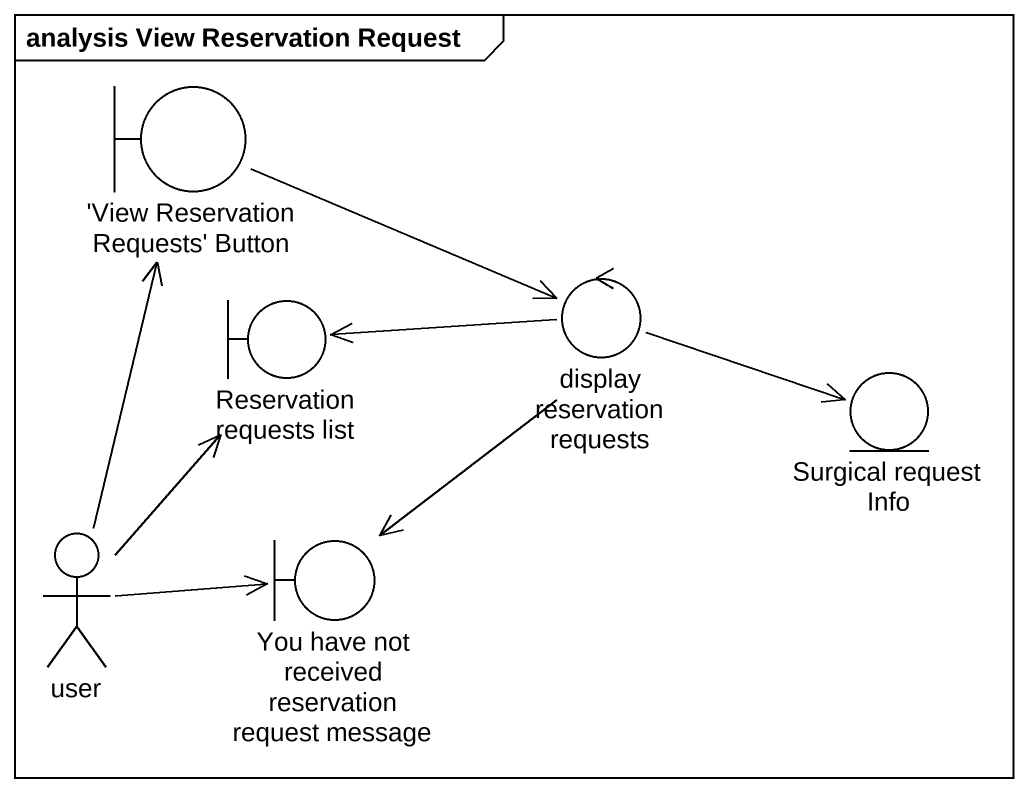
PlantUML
@startuml
mainframe analysis View Reservation Request
boundary "'View Reservation Requests' Button" as View_Reservation_Requests
control "display reservation requests" as display_reservation_requests
boundary "Reservation requests list" as Reservation_requests_list
entity "Surgical request Info" as Surgical_request_Info
actor user
boundary "You have not received reservation request message" as You_have_not_received
View_Reservation_Requests -right-> display_reservation_requests
display_reservation_requests -left-> Reservation_requests_list
display_reservation_requests -right-> Surgical_request_Info
display_reservation_requests --> You_have_not_received
user -up-> View_Reservation_Requests
user -up-> Reservation_requests_list
user -right-> You_have_not_received
@enduml
